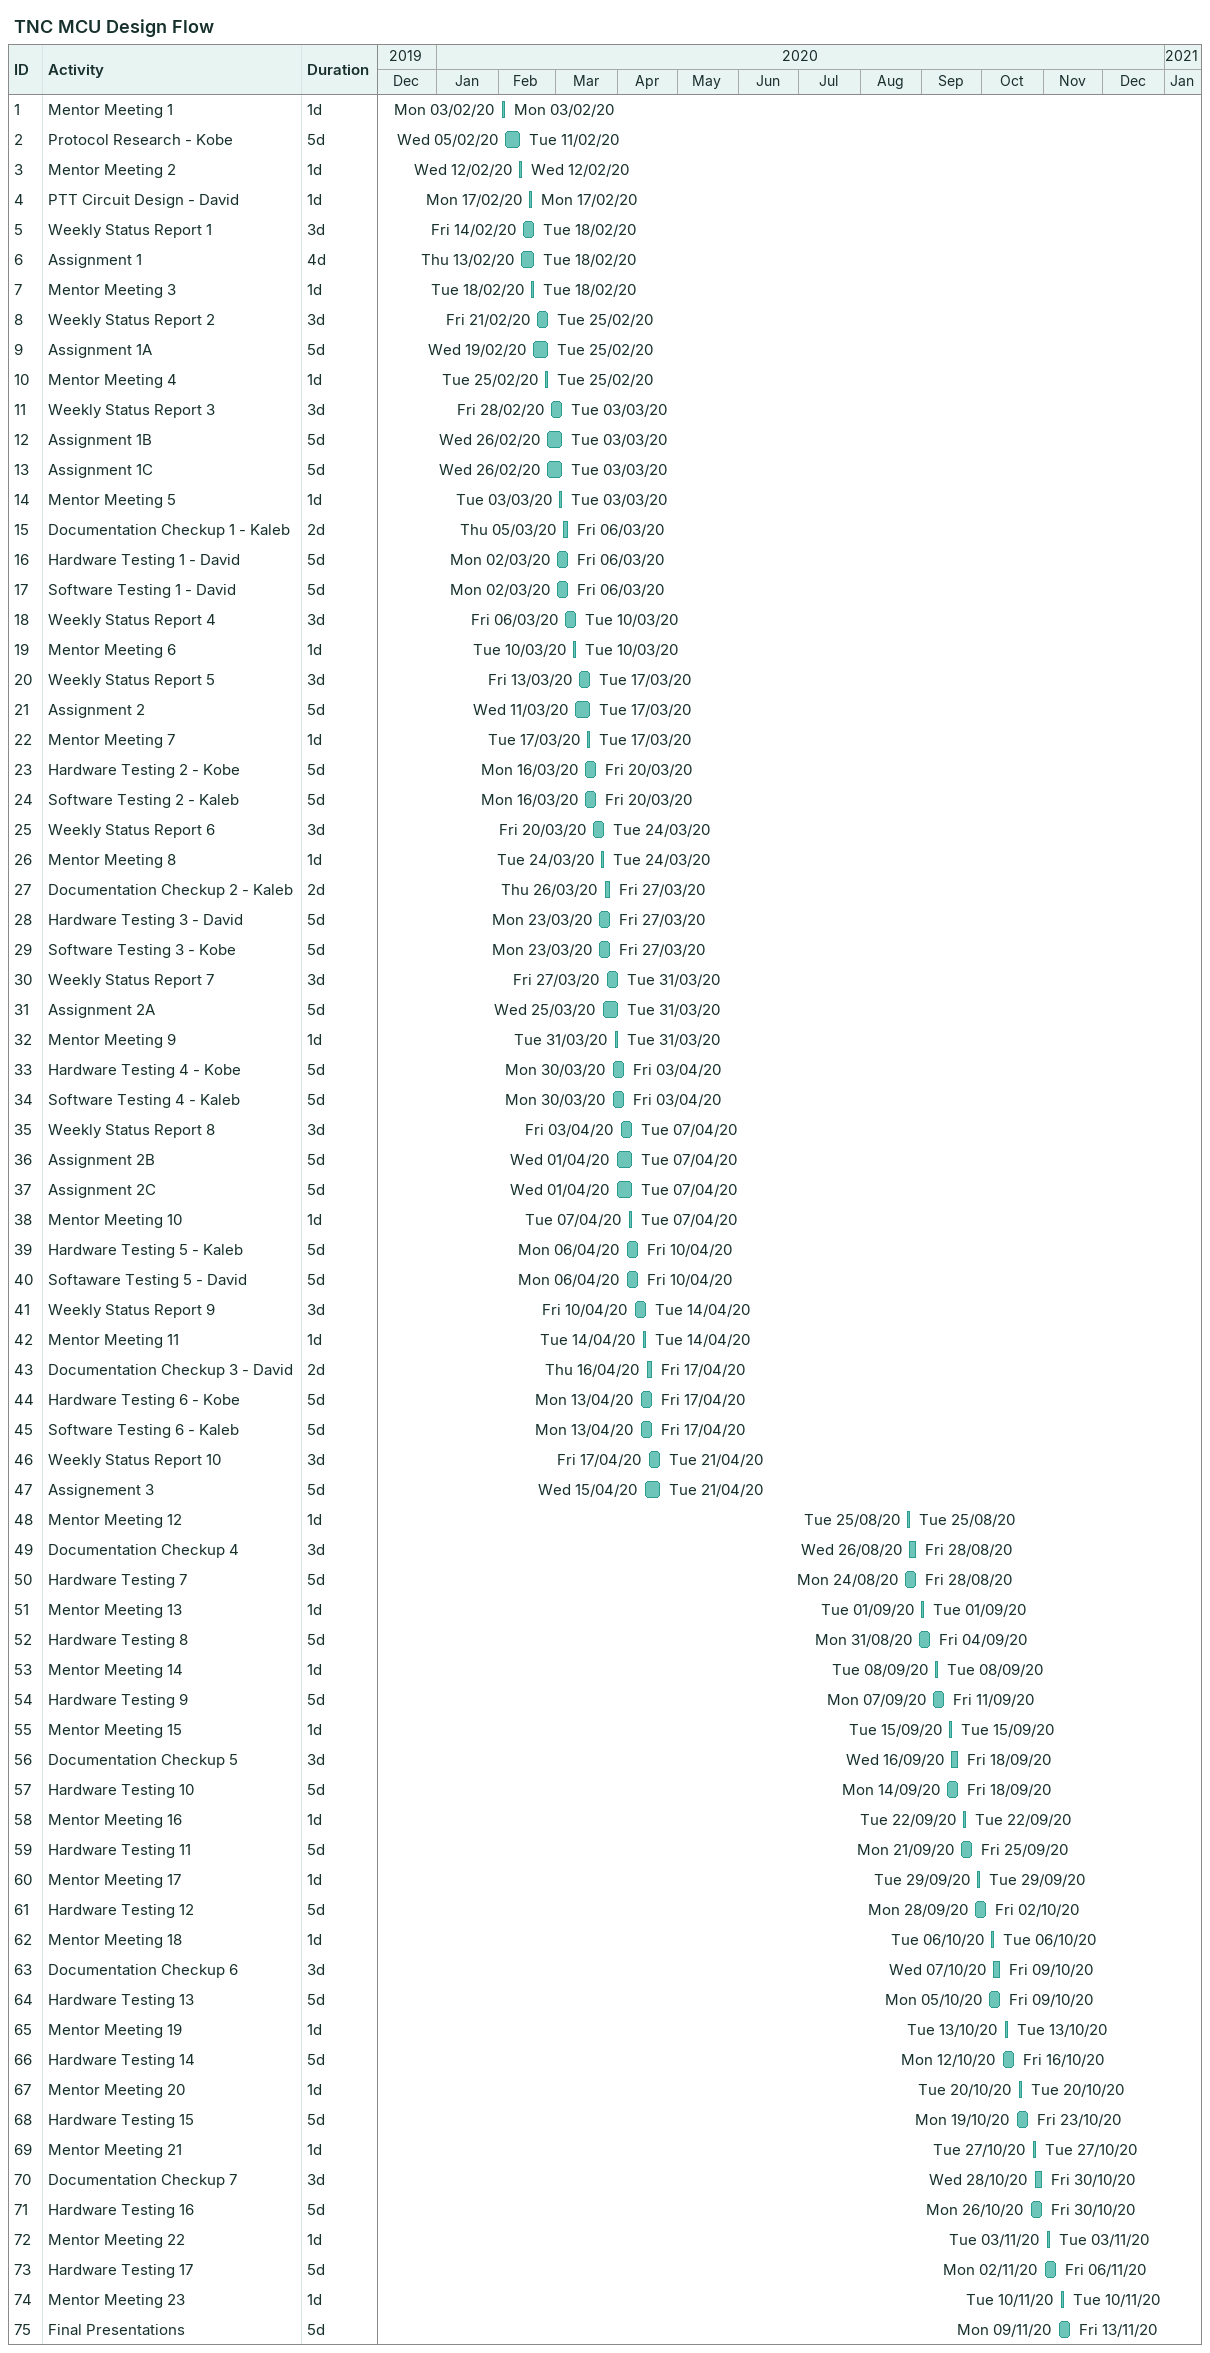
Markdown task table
TNC MCU Design Flow

| ID | Task | Duration | Start | Finish |
|---|---|---|---|---|
| 1 | Mentor Meeting 1 | 1d | 2020-02-03 | 2020-02-03 |
| 2 | Protocol Research - Kobe | 5d | 2020-02-05 | 2020-02-11 |
| 3 | Mentor Meeting 2 | 1d | 2020-02-12 | 2020-02-12 |
| 4 | PTT Circuit Design - David | 1d | 2020-02-17 | 2020-02-17 |
| 5 | Weekly Status Report 1 | 3d | 2020-02-14 | 2020-02-18 |
| 6 | Assignment 1 | 4d | 2020-02-13 | 2020-02-18 |
| 7 | Mentor Meeting 3 | 1d | 2020-02-18 | 2020-02-18 |
| 8 | Weekly Status Report 2 | 3d | 2020-02-21 | 2020-02-25 |
| 9 | Assignment 1A | 5d | 2020-02-19 | 2020-02-25 |
| 10 | Mentor Meeting 4 | 1d | 2020-02-25 | 2020-02-25 |
| 11 | Weekly Status Report 3 | 3d | 2020-02-28 | 2020-03-03 |
| 12 | Assignment 1B | 5d | 2020-02-26 | 2020-03-03 |
| 13 | Assignment 1C | 5d | 2020-02-26 | 2020-03-03 |
| 14 | Mentor Meeting 5 | 1d | 2020-03-03 | 2020-03-03 |
| 15 | Documentation Checkup 1 - Kaleb | 2d | 2020-03-05 | 2020-03-06 |
| 16 | Hardware Testing 1 - David | 5d | 2020-03-02 | 2020-03-06 |
| 17 | Software Testing 1 - David | 5d | 2020-03-02 | 2020-03-06 |
| 18 | Weekly Status Report 4 | 3d | 2020-03-06 | 2020-03-10 |
| 19 | Mentor Meeting 6 | 1d | 2020-03-10 | 2020-03-10 |
| 20 | Weekly Status Report 5 | 3d | 2020-03-13 | 2020-03-17 |
| 21 | Assignment 2 | 5d | 2020-03-11 | 2020-03-17 |
| 22 | Mentor Meeting 7 | 1d | 2020-03-17 | 2020-03-17 |
| 23 | Hardware Testing 2 - Kobe | 5d | 2020-03-16 | 2020-03-20 |
| 24 | Software Testing 2 - Kaleb | 5d | 2020-03-16 | 2020-03-20 |
| 25 | Weekly Status Report 6 | 3d | 2020-03-20 | 2020-03-24 |
| 26 | Mentor Meeting 8 | 1d | 2020-03-24 | 2020-03-24 |
| 27 | Documentation Checkup 2 - Kaleb | 2d | 2020-03-26 | 2020-03-27 |
| 28 | Hardware Testing 3 - David | 5d | 2020-03-23 | 2020-03-27 |
| 29 | Software Testing 3 - Kobe | 5d | 2020-03-23 | 2020-03-27 |
| 30 | Weekly Status Report 7 | 3d | 2020-03-27 | 2020-03-31 |
| 31 | Assignment 2A | 5d | 2020-03-25 | 2020-03-31 |
| 32 | Mentor Meeting 9 | 1d | 2020-03-31 | 2020-03-31 |
| 33 | Hardware Testing 4 - Kobe | 5d | 2020-03-30 | 2020-04-03 |
| 34 | Software Testing 4 - Kaleb | 5d | 2020-03-30 | 2020-04-03 |
| 35 | Weekly Status Report 8 | 3d | 2020-04-03 | 2020-04-07 |
| 36 | Assignment 2B | 5d | 2020-04-01 | 2020-04-07 |
| 37 | Assignment 2C | 5d | 2020-04-01 | 2020-04-07 |
| 38 | Mentor Meeting 10 | 1d | 2020-04-07 | 2020-04-07 |
| 39 | Hardware Testing 5 - Kaleb | 5d | 2020-04-06 | 2020-04-10 |
| 40 | Softaware Testing 5 - David | 5d | 2020-04-06 | 2020-04-10 |
| 41 | Weekly Status Report 9 | 3d | 2020-04-10 | 2020-04-14 |
| 42 | Mentor Meeting 11 | 1d | 2020-04-14 | 2020-04-14 |
| 43 | Documentation Checkup 3 - David | 2d | 2020-04-16 | 2020-04-17 |
| 44 | Hardware Testing 6 - Kobe | 5d | 2020-04-13 | 2020-04-17 |
| 45 | Software Testing 6 - Kaleb | 5d | 2020-04-13 | 2020-04-17 |
| 46 | Weekly Status Report 10 | 3d | 2020-04-17 | 2020-04-21 |
| 47 | Assignement 3 | 5d | 2020-04-15 | 2020-04-21 |
| 48 | Mentor Meeting 12 | 1d | 2020-08-25 | 2020-08-25 |
| 49 | Documentation Checkup 4 | 3d | 2020-08-26 | 2020-08-28 |
| 50 | Hardware Testing 7 | 5d | 2020-08-24 | 2020-08-28 |
| 51 | Mentor Meeting 13 | 1d | 2020-09-01 | 2020-09-01 |
| 52 | Hardware Testing 8 | 5d | 2020-08-31 | 2020-09-04 |
| 53 | Mentor Meeting 14 | 1d | 2020-09-08 | 2020-09-08 |
| 54 | Hardware Testing 9 | 5d | 2020-09-07 | 2020-09-11 |
| 55 | Mentor Meeting 15 | 1d | 2020-09-15 | 2020-09-15 |
| 56 | Documentation Checkup 5 | 3d | 2020-09-16 | 2020-09-18 |
| 57 | Hardware Testing 10 | 5d | 2020-09-14 | 2020-09-18 |
| 58 | Mentor Meeting 16 | 1d | 2020-09-22 | 2020-09-22 |
| 59 | Hardware Testing 11 | 5d | 2020-09-21 | 2020-09-25 |
| 60 | Mentor Meeting 17 | 1d | 2020-09-29 | 2020-09-29 |
| 61 | Hardware Testing 12 | 5d | 2020-09-28 | 2020-10-02 |
| 62 | Mentor Meeting 18 | 1d | 2020-10-06 | 2020-10-06 |
| 63 | Documentation Checkup 6 | 3d | 2020-10-07 | 2020-10-09 |
| 64 | Hardware Testing 13 | 5d | 2020-10-05 | 2020-10-09 |
| 65 | Mentor Meeting 19 | 1d | 2020-10-13 | 2020-10-13 |
| 66 | Hardware Testing 14 | 5d | 2020-10-12 | 2020-10-16 |
| 67 | Mentor Meeting 20 | 1d | 2020-10-20 | 2020-10-20 |
| 68 | Hardware Testing 15 | 5d | 2020-10-19 | 2020-10-23 |
| 69 | Mentor Meeting 21 | 1d | 2020-10-27 | 2020-10-27 |
| 70 | Documentation Checkup 7 | 3d | 2020-10-28 | 2020-10-30 |
| 71 | Hardware Testing 16 | 5d | 2020-10-26 | 2020-10-30 |
| 72 | Mentor Meeting 22 | 1d | 2020-11-03 | 2020-11-03 |
| 73 | Hardware Testing 17 | 5d | 2020-11-02 | 2020-11-06 |
| 74 | Mentor Meeting 23 | 1d | 2020-11-10 | 2020-11-10 |
| 75 | Final Presentations | 5d | 2020-11-09 | 2020-11-13 |
